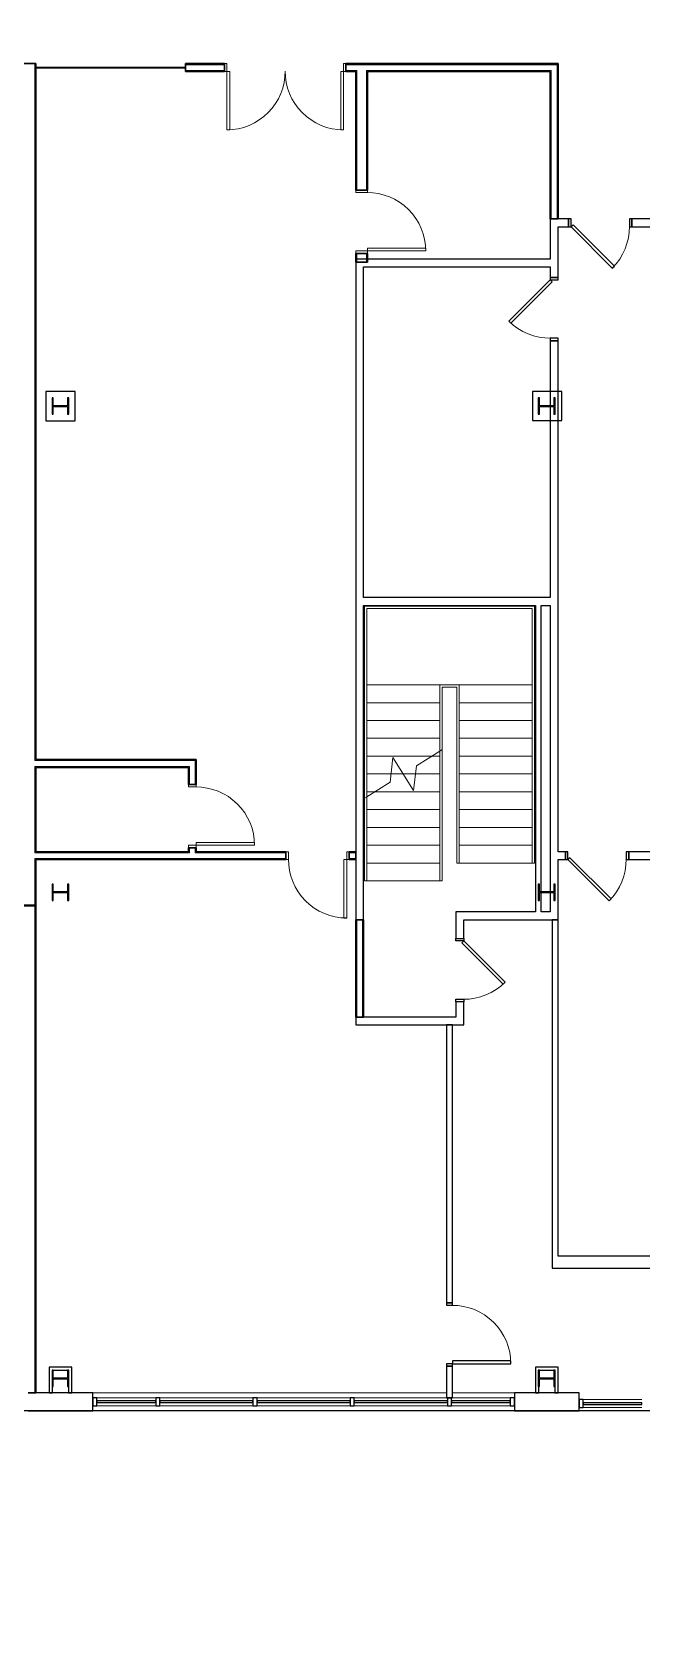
# Model space of a CAD drawing. Header units: millimetres. Extents: x -15988 to 119026, y 0 to 105082.
# Drawn here: x 72351 to 81910, y 0 to 25093 of the extents above; entities that cross this region are included whole.
import ezdxf

# ---------------------------------------------------------------- set-up
doc = ezdxf.new("R2010")
doc.units = ezdxf.units.MM
doc.header["$LTSCALE"] = 25
doc.header["$MEASUREMENT"] = 0
doc.layers.add('PLANON_CONSTRUCTION', color=8, linetype='CONTINUOUS', lineweight=18)
doc.layers.add('PLANON_FLOOR_POLYLINE', color=5, linetype='CONTINUOUS')

msp = doc.modelspace()

# ---------------------------------------------------------------- linework, layer by layer
at = {"layer": 'PLANON_CONSTRUCTION', "lineweight": 30}
for p, q in [((72413, 24597), (67737, 24597)), ((72413, 13689), (72413, 24597)), ((75366, 24597), (74757, 24597)), ((74757, 24597), (74757, 24473)), ((75366, 24473), (75366, 24597)), ((80595, 24597), (77271, 24597)), ((77271, 24597), (77271, 24473)), ((80595, 22164), (80595, 24597)), ((74757, 24473), (75366, 24473)), ((77271, 24473), (77424, 24473)), ((77424, 24473), (77424, 22614)), ((77608, 24473), (80472, 24473)), ((77608, 22614), (77608, 24473)), ((80472, 24473), (80472, 22164)), ((77424, 22614), (77608, 22614)), ((80472, 22164), (80595, 22164)), ((77424, 21624), (77424, 21484)), ((77608, 21624), (77424, 21624)), ((77608, 21484), (77608, 21624)), ((77424, 21484), (77608, 21484)), ((74925, 13689), (72413, 13689)), ((72413, 13565), (74801, 13565)), ((72413, 12245), (72413, 13565)), ((74801, 13565), (74801, 13298)), ((74925, 13298), (74925, 13689)), ((74801, 13298), (74925, 13298)), ((74925, 12308), (74801, 12308)), ((74801, 12308), (74801, 12245)), ((74925, 12245), (74925, 12308)), ((74801, 12245), (72413, 12245)), ((72413, 3764), (72413, 12121)), ((72413, 12121), (76331, 12121)), ((76331, 12245), (74925, 12245)), ((76331, 12121), (76331, 12245)), ((77424, 12245), (77322, 12245)), ((77322, 12245), (77322, 12121)), ((77322, 12121), (77424, 12121)), ((77424, 12121), (77424, 12245)), ((72398, 11410), (72137, 11410)), ((77424, 11178), (77424, 9654)), ((77547, 11178), (77424, 11178)), ((77547, 9654), (77547, 11178)), ((77424, 9654), (77547, 9654)), ((72290, 3764), (72413, 3764))]:
    msp.add_line(p, q, dxfattribs=at)
at = {"layer": 'PLANON_CONSTRUCTION'}
for p, q in [((72398, 13673), (72398, 24597)), ((75404, 24597), (75366, 24597)), ((75366, 24597), (75366, 24473)), ((75404, 24473), (75404, 24597)), ((77271, 24597), (77233, 24597)), ((77233, 24597), (77233, 24473)), ((77271, 24473), (77271, 24597)), ((74757, 24541), (72413, 24541)), ((72413, 24541), (72413, 24529)), ((72413, 24529), (74757, 24529)), ((74757, 24581), (75366, 24581)), ((74757, 24529), (74757, 24541)), ((74757, 24489), (75366, 24489)), ((75366, 24473), (75404, 24473)), ((75449, 24473), (75404, 24473)), ((75404, 24473), (75404, 23559)), ((75449, 23559), (75449, 24473)), ((77189, 24473), (77233, 24473)), ((77189, 23559), (77189, 24473)), ((77233, 24473), (77233, 23559)), ((77233, 24473), (77271, 24473)), ((77271, 24581), (80580, 24581)), ((77271, 24489), (77439, 24489)), ((77439, 22614), (77439, 24489)), ((77592, 24489), (80487, 24489)), ((77592, 22614), (77592, 24489)), ((80487, 24489), (80487, 22164)), ((80580, 24581), (80580, 22164)), ((75404, 23559), (75449, 23559)), ((77233, 23559), (77189, 23559)), ((77424, 22614), (77424, 22576)), ((77608, 22614), (77424, 22614)), ((77608, 22576), (77608, 22614)), ((77424, 22576), (77608, 22576)), ((77424, 21662), (77424, 21624)), ((77608, 21662), (77424, 21662)), ((77424, 21624), (77608, 21624)), ((77439, 21484), (77439, 21624)), ((77592, 21484), (77592, 21624)), ((77608, 21706), (77608, 21662)), ((78522, 21706), (77608, 21706)), ((77608, 21662), (78522, 21662)), ((77608, 21624), (77608, 21662)), ((78522, 21662), (78522, 21706)), ((77559, 16093), (80226, 16093)), ((77559, 14861), (77559, 16093)), ((80226, 16093), (80226, 14861)), ((77597, 16055), (80188, 16055)), ((77597, 14861), (77597, 16055)), ((77597, 16055), (80188, 16055)), ((77597, 14861), (77597, 16055)), ((80188, 16055), (80188, 14861)), ((80188, 16055), (80188, 14861)), ((77559, 13083), (77559, 14861)), ((78740, 14861), (77597, 14861)), ((77597, 13107), (77597, 14861)), ((77597, 13107), (77597, 14861)), ((78740, 14861), (79045, 14861)), ((78740, 13821), (78740, 14861)), ((78740, 14861), (79045, 14861)), ((78740, 13821), (78740, 14861)), ((78778, 14823), (79007, 14823)), ((78778, 13845), (78778, 14823)), ((79007, 14823), (79007, 12067)), ((79045, 14861), (80188, 14861)), ((79045, 14861), (79045, 12067)), ((79045, 14861), (79045, 12067)), ((80188, 14861), (80188, 12067)), ((80188, 14861), (80188, 12067)), ((80226, 14861), (80226, 12067)), ((78740, 14581), (77597, 14581)), ((79045, 14581), (80188, 14581)), ((78740, 14302), (77597, 14302)), ((79045, 14302), (80188, 14302)), ((78740, 14023), (77597, 14023)), ((78376, 13593), (78740, 13821)), ((78740, 13821), (78778, 13845)), ((78778, 13845), (78740, 13821)), ((78740, 11787), (78740, 13821)), ((78778, 11787), (78778, 13845)), ((79045, 14023), (80188, 14023)), ((72398, 13673), (74909, 13673)), ((72398, 13581), (74817, 13581)), ((72398, 12229), (72398, 13581)), ((74817, 13581), (74817, 13298)), ((74909, 13673), (74909, 13298)), ((78616, 13743), (77597, 13743)), ((77962, 13335), (78007, 13722)), ((78007, 13722), (78330, 13205)), ((78330, 13205), (78376, 13593)), ((78740, 13743), (78616, 13743)), ((79045, 13743), (80188, 13743)), ((77977, 13464), (77597, 13464)), ((77597, 13107), (77962, 13335)), ((78169, 13464), (77977, 13464)), ((78360, 13464), (78169, 13464)), ((78740, 13464), (78360, 13464)), ((79045, 13464), (80188, 13464)), ((74801, 13298), (74801, 13260)), ((74925, 13298), (74801, 13298)), ((74801, 13260), (74925, 13260)), ((74925, 13260), (74925, 13298)), ((77559, 13083), (77597, 13107)), ((77597, 13107), (77559, 13083)), ((77559, 11787), (77559, 13083)), ((77722, 13184), (77597, 13184)), ((77597, 11787), (77597, 13107)), ((78740, 13184), (77722, 13184)), ((79045, 13184), (80188, 13184)), ((78740, 12905), (77597, 12905)), ((79045, 12905), (80188, 12905)), ((78740, 12626), (77597, 12626)), ((79045, 12626), (80188, 12626)), ((74801, 12346), (74801, 12308)), ((74925, 12346), (74801, 12346)), ((74801, 12308), (74925, 12308)), ((74817, 12308), (74817, 12229)), ((74909, 12308), (74909, 12229)), ((74925, 12390), (74925, 12346)), ((75839, 12390), (74925, 12390)), ((74925, 12346), (75839, 12346)), ((74925, 12308), (74925, 12346)), ((75839, 12346), (75839, 12390)), ((78740, 12346), (77597, 12346)), ((79045, 12346), (80188, 12346)), ((74817, 12229), (72398, 12229)), ((76331, 12137), (72398, 12137)), ((72398, 11410), (72398, 12137)), ((76331, 12229), (74909, 12229)), ((76331, 12121), (76331, 12245)), ((76331, 12245), (76369, 12245)), ((76369, 12121), (76331, 12121)), ((76369, 12245), (76369, 12121)), ((77239, 12121), (77284, 12121)), ((77239, 11206), (77239, 12121)), ((77284, 12121), (77284, 12245)), ((77284, 12245), (77322, 12245)), ((77284, 12121), (77284, 11206)), ((77322, 12121), (77284, 12121)), ((77322, 12245), (77322, 12121)), ((77424, 12229), (77322, 12229)), ((77424, 12137), (77322, 12137)), ((78740, 12067), (77597, 12067)), ((79007, 12067), (79045, 12067)), ((79045, 12067), (80188, 12067)), ((80226, 12067), (80188, 12067)), ((77597, 11787), (77559, 11787)), ((78740, 11787), (77597, 11787)), ((78778, 11787), (78740, 11787)), ((72398, 11394), (72137, 11394)), ((72398, 11394), (72398, 3764)), ((77284, 11206), (77239, 11206)), ((77439, 9654), (77439, 11178)), ((77532, 9654), (77532, 11178)), ((73306, 3764), (78846, 3764)), ((78941, 3764), (79910, 3764)), ((73369, 3686), (74290, 3686)), ((73369, 3559), (74290, 3559)), ((74353, 3686), (75814, 3686)), ((74353, 3559), (75814, 3559)), ((75877, 3686), (77338, 3686)), ((75877, 3559), (77338, 3559)), ((77401, 3686), (78846, 3686)), ((77401, 3559), (78862, 3559)), ((78925, 3559), (79846, 3559)), ((78941, 3686), (79846, 3686)), ((80989, 3659), (81910, 3659)), ((80989, 3532), (81910, 3532)), ((79910, 3482), (73306, 3482))]:
    msp.add_line(p, q, dxfattribs=at)
at = {"layer": 'PLANON_CONSTRUCTION', "lineweight": 25}
for p, q in [((80472, 22164), (80472, 21535)), ((80595, 22164), (80472, 22164)), ((80760, 22164), (80595, 22164)), ((80760, 22040), (80760, 22164)), ((80799, 22164), (80760, 22164)), ((80760, 22164), (80760, 22040)), ((80799, 22040), (80799, 22164)), ((81751, 22164), (81713, 22164)), ((81713, 22164), (81713, 22040)), ((85415, 22164), (81751, 22164)), ((81751, 22164), (81751, 22040)), ((81751, 22040), (81751, 22164)), ((80595, 21246), (80595, 22040)), ((80595, 22040), (80760, 22040)), ((80760, 22040), (80799, 22040)), ((80830, 22072), (80799, 22040)), ((80799, 22040), (81445, 21394)), ((81477, 21425), (80830, 22072)), ((81713, 22040), (81751, 22040)), ((81751, 22040), (82119, 22040)), ((77424, 21535), (77424, 9530)), ((77547, 21535), (77424, 21535)), ((80472, 21535), (77547, 21535)), ((77547, 16229), (77547, 21411)), ((77547, 21411), (80472, 21411)), ((80472, 21411), (80472, 21246)), ((81445, 21394), (81477, 21425)), ((80472, 21208), (79825, 20561)), ((79856, 20530), (80503, 21176)), ((80472, 21246), (80595, 21246)), ((80595, 21246), (80472, 21246)), ((80472, 21246), (80472, 21208)), ((80503, 21176), (80472, 21208)), ((80472, 21208), (80595, 21208)), ((80595, 21208), (80595, 21246)), ((79825, 20561), (79856, 20530)), ((80595, 20293), (80472, 20293)), ((80472, 20293), (80472, 20255)), ((80472, 20255), (80472, 19236)), ((80595, 20255), (80472, 20255)), ((80472, 20255), (80595, 20255)), ((80595, 20255), (80595, 20293)), ((80595, 12245), (80595, 20255)), ((73026, 19458), (72569, 19458)), ((72569, 19458), (72569, 19001)), ((72665, 19358), (72665, 19101)), ((72685, 19358), (72665, 19358)), ((72685, 19236), (72685, 19358)), ((72930, 19358), (72910, 19358)), ((72910, 19358), (72910, 19236)), ((72930, 19101), (72930, 19358)), ((73026, 19001), (73026, 19458)), ((80653, 19461), (80196, 19461)), ((80196, 19461), (80196, 19004)), ((80285, 19358), (80285, 19101)), ((80305, 19358), (80285, 19358)), ((80305, 19236), (80305, 19358)), ((80550, 19358), (80530, 19358)), ((80530, 19358), (80530, 19236)), ((80550, 19101), (80550, 19358)), ((80653, 19004), (80653, 19461)), ((72665, 19101), (72685, 19101)), ((72910, 19236), (72685, 19236)), ((72685, 19101), (72685, 19224)), ((72685, 19224), (72910, 19224)), ((72910, 19224), (72910, 19101)), ((72910, 19101), (72930, 19101)), ((80285, 19101), (80305, 19101)), ((80530, 19236), (80305, 19236)), ((80305, 19101), (80305, 19224)), ((80305, 19224), (80530, 19224)), ((80472, 19224), (80472, 16229)), ((80530, 19224), (80530, 19101)), ((80530, 19101), (80550, 19101)), ((72569, 19001), (73026, 19001)), ((80196, 19004), (80653, 19004)), ((80472, 16229), (77547, 16229)), ((77547, 9654), (77547, 16105)), ((77547, 16105), (80240, 16105)), ((80240, 16105), (80240, 11301)), ((80329, 16105), (80472, 16105)), ((80329, 11616), (80329, 16105)), ((80472, 16105), (80472, 11616)), ((80711, 12245), (80595, 12245)), ((80595, 11178), (80595, 12121)), ((80595, 12121), (80711, 12121)), ((80711, 12121), (80711, 12245)), ((80749, 12245), (80711, 12245)), ((80711, 12245), (80711, 12121)), ((80711, 12121), (80749, 12121)), ((80749, 12121), (80749, 12245)), ((80780, 12152), (80749, 12121)), ((80749, 12121), (81396, 11474)), ((81427, 11506), (80780, 12152)), ((81702, 12245), (81663, 12245)), ((81663, 12245), (81663, 12121)), ((81663, 12121), (81702, 12121)), ((82119, 12245), (81702, 12245)), ((81702, 12245), (81702, 12121)), ((81702, 12121), (81702, 12245)), ((81702, 12121), (82119, 12121)), ((72665, 11738), (72665, 11481)), ((72685, 11738), (72665, 11738)), ((72685, 11616), (72685, 11738)), ((72910, 11616), (72685, 11616)), ((72685, 11481), (72685, 11604)), ((72685, 11604), (72910, 11604)), ((72930, 11738), (72910, 11738)), ((72910, 11738), (72910, 11616)), ((72910, 11604), (72910, 11481)), ((72930, 11481), (72930, 11738)), ((80285, 11738), (80285, 11481)), ((80305, 11738), (80285, 11738)), ((80305, 11616), (80305, 11738)), ((80530, 11616), (80305, 11616)), ((80305, 11481), (80305, 11604)), ((80305, 11604), (80530, 11604)), ((80329, 11301), (80329, 11604)), ((80472, 11604), (80472, 11301)), ((80550, 11738), (80530, 11738)), ((80530, 11738), (80530, 11616)), ((80530, 11604), (80530, 11481)), ((80550, 11481), (80550, 11738)), ((72665, 11481), (72685, 11481)), ((72910, 11481), (72930, 11481)), ((80240, 11301), (78995, 11301)), ((78995, 11301), (78995, 11178)), ((80285, 11481), (80305, 11481)), ((80472, 11301), (80329, 11301)), ((80530, 11481), (80550, 11481)), ((81396, 11474), (81427, 11506)), ((78995, 11178), (78995, 10885)), ((79119, 11178), (80472, 11178)), ((79119, 10885), (79119, 11178)), ((80472, 11178), (80595, 11178)), ((80500, 11178), (80500, 5720)), ((80595, 11178), (80500, 11178)), ((80595, 5905), (80595, 11178)), ((78995, 10885), (79119, 10885)), ((78995, 10885), (79119, 10885)), ((78995, 10847), (78995, 10885)), ((79119, 10847), (78995, 10847)), ((79088, 10816), (79119, 10847)), ((79734, 10169), (79088, 10816)), ((79119, 10885), (79119, 10847)), ((79119, 10847), (79766, 10201)), ((79766, 10201), (79734, 10169)), ((78995, 9933), (79119, 9933)), ((78995, 9895), (78995, 9933)), ((79119, 9895), (78995, 9895)), ((78995, 9895), (78995, 9654)), ((79119, 9895), (78995, 9895)), ((79119, 9933), (79119, 9895)), ((79119, 9654), (79119, 9895)), ((78995, 9654), (77547, 9654)), ((79119, 9530), (79119, 9654)), ((77424, 9530), (77547, 9530)), ((77547, 9530), (79119, 9530)), ((78941, 9530), (78846, 9530)), ((78846, 9530), (78846, 5174)), ((78941, 5174), (78941, 9530)), ((82504, 5905), (80595, 5905)), ((80500, 5720), (80595, 5720)), ((80595, 5720), (82504, 5720)), ((78846, 5174), (78941, 5174)), ((78846, 5174), (78846, 5136)), ((78941, 5174), (78846, 5174)), ((78846, 5136), (78941, 5136)), ((78941, 5136), (78941, 5174)), ((72671, 4167), (72620, 4167)), ((72620, 4167), (72620, 3764)), ((72665, 4118), (72665, 3861)), ((72685, 4118), (72665, 4118)), ((72975, 4167), (72671, 4167)), ((72685, 3996), (72685, 4118)), ((72685, 4117), (72910, 4117)), ((72930, 4118), (72910, 4118)), ((72910, 4118), (72910, 3996)), ((72930, 3861), (72930, 4118)), ((72975, 4117), (72975, 4167)), ((72975, 3764), (72975, 4117)), ((78846, 4221), (78846, 4183)), ((78941, 4221), (78846, 4221)), ((78941, 4183), (78846, 4183)), ((78846, 4183), (78846, 3686)), ((78846, 4183), (78941, 4183)), ((78941, 4266), (78941, 4221)), ((79856, 4266), (78941, 4266)), ((78941, 4221), (79856, 4221)), ((78941, 4183), (78941, 4221)), ((78941, 3686), (78941, 4183)), ((79856, 4221), (79856, 4266)), ((80291, 4167), (80240, 4167)), ((80240, 4167), (80240, 3764)), ((80285, 4118), (80285, 3861)), ((80305, 4118), (80285, 4118)), ((80595, 4167), (80291, 4167)), ((80305, 3996), (80305, 4118)), ((80305, 4117), (80530, 4117)), ((80550, 4118), (80530, 4118)), ((80530, 4118), (80530, 3996)), ((80550, 3861), (80550, 4118)), ((80595, 4117), (80595, 4167)), ((80595, 3764), (80595, 4117)), ((72798, 3764), (72290, 3764)), ((72620, 3764), (72671, 3764)), ((72665, 3861), (72685, 3861)), ((72671, 3764), (72671, 3861)), ((72910, 3996), (72685, 3996)), ((72685, 3861), (72685, 3984)), ((72685, 3984), (72910, 3984)), ((73306, 3764), (72798, 3764)), ((72910, 3984), (72910, 3861)), ((72910, 3861), (72930, 3861)), ((72925, 3861), (72925, 3764)), ((72925, 3764), (72975, 3764)), ((73306, 3482), (73306, 3764)), ((80418, 3764), (79910, 3764)), ((79910, 3764), (79910, 3482)), ((80240, 3764), (80291, 3764)), ((80285, 3861), (80305, 3861)), ((80291, 3764), (80291, 3861)), ((80530, 3996), (80305, 3996)), ((80305, 3861), (80305, 3984)), ((80305, 3984), (80530, 3984)), ((80926, 3764), (80418, 3764)), ((80530, 3984), (80530, 3861)), ((80530, 3861), (80550, 3861)), ((80545, 3861), (80545, 3764)), ((80545, 3764), (80595, 3764)), ((80926, 3482), (80926, 3764)), ((74290, 3636), (73369, 3636)), ((73369, 3636), (73369, 3610)), ((73369, 3610), (74290, 3610)), ((74290, 3610), (74290, 3636)), ((75814, 3636), (74353, 3636)), ((74353, 3636), (74353, 3610)), ((74353, 3610), (75814, 3610)), ((75814, 3610), (75814, 3636)), ((77338, 3636), (75877, 3636)), ((75877, 3636), (75877, 3610)), ((75877, 3610), (77338, 3610)), ((77338, 3610), (77338, 3636)), ((78862, 3636), (77401, 3636)), ((77401, 3636), (77401, 3610)), ((77401, 3610), (78862, 3610)), ((78846, 3686), (78941, 3686)), ((78862, 3610), (78862, 3636)), ((79846, 3636), (78925, 3636)), ((78925, 3636), (78925, 3610)), ((78925, 3610), (79846, 3610)), ((79910, 3686), (79846, 3686)), ((79846, 3686), (79846, 3559)), ((79846, 3610), (79846, 3636)), ((79846, 3559), (79910, 3559)), ((79910, 3559), (79910, 3686)), ((81910, 3609), (80989, 3609)), ((80989, 3609), (80989, 3583)), ((80989, 3583), (81910, 3583)), ((81910, 3583), (81910, 3609)), ((72290, 3482), (72798, 3482)), ((72798, 3482), (73306, 3482)), ((79910, 3482), (80418, 3482)), ((80418, 3482), (80926, 3482))]:
    msp.add_line(p, q, dxfattribs=at)
at = {"layer": 'PLANON_CONSTRUCTION', "lineweight": 25, "extrusion": (0, 0, -1)}
for p, q in [((73369, 3686), (73306, 3686)), ((73306, 3686), (73306, 3559)), ((73306, 3559), (73369, 3559)), ((73369, 3559), (73369, 3686)), ((74353, 3686), (74290, 3686)), ((74290, 3686), (74290, 3559)), ((74290, 3559), (74353, 3559)), ((74353, 3559), (74353, 3686)), ((75877, 3686), (75814, 3686)), ((75814, 3686), (75814, 3559)), ((75814, 3559), (75877, 3559)), ((75877, 3559), (75877, 3686)), ((77401, 3686), (77338, 3686)), ((77338, 3686), (77338, 3559)), ((77338, 3559), (77401, 3559)), ((77401, 3559), (77401, 3686)), ((78925, 3686), (78862, 3686)), ((78862, 3686), (78862, 3559)), ((78862, 3559), (78925, 3559)), ((78925, 3559), (78925, 3686)), ((80989, 3659), (80926, 3659)), ((80926, 3659), (80926, 3532)), ((80926, 3532), (80989, 3532)), ((80989, 3532), (80989, 3659))]:
    msp.add_line(p, q, dxfattribs=at)
at = {"layer": 'PLANON_CONSTRUCTION', "lineweight": 9}
for centre, start, end in [((75404, 24473), 270, 0.5), ((77233, 24473), 179.5, 270), ((77608, 21662), 0, 90.5), ((74925, 12346), 0, 90.5), ((77284, 12121), 179.5, 270)]:
    msp.add_arc(centre, 914, start, end, dxfattribs=at)
at = {"layer": 'PLANON_CONSTRUCTION'}
for centre, start, end in [((80799, 22040), 315, 0.5), ((80472, 21208), 225, 270.5), ((80749, 12121), 315, 0.5), ((79119, 10847), 269.5, 315), ((78941, 4221), 0, 90.5)]:
    msp.add_arc(centre, 914, start, end, dxfattribs=at)
at = {"layer": 'PLANON_FLOOR_POLYLINE', "ltscale": 0.25}
msp.add_lwpolyline([(0, 0), (-15988, 33911, -0.112855), (49811, 48639), (49811, 48236), (72290, 48236), (72290, 105082), (111406, 105082), (111406, 58346), (96166, 58346), (96166, 42598), (119026, 42598), (119026, 3482), (49430, 3482), (49430, 11455, 0.075233), (20245, 7418, 0.047303)], format="xyb", close=True, dxfattribs=at)

doc.saveas('drawing.dxf')
